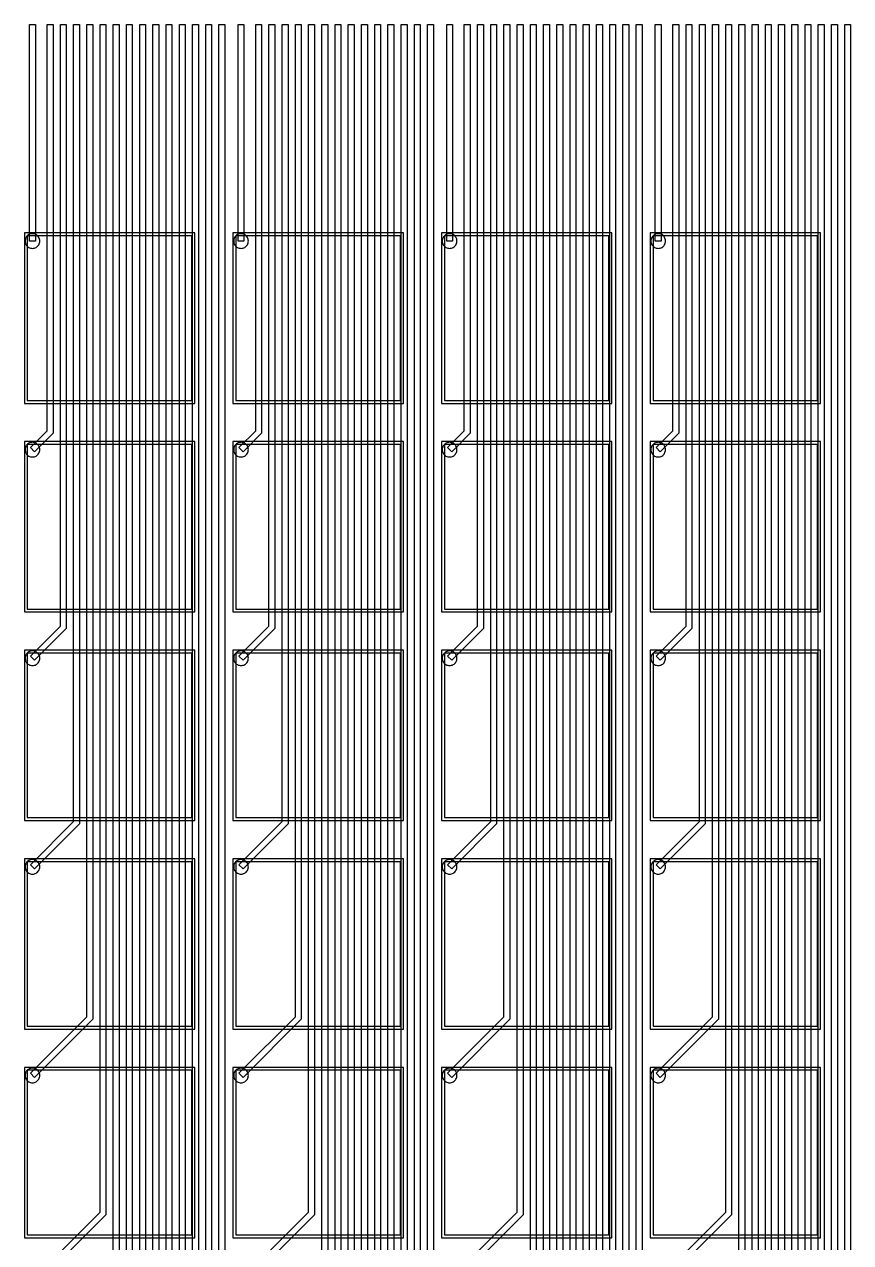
# Model space of a CAD drawing. Header units: metres. Extents: x -515 to 4265, y 201 to 1873.
# Drawn here: x 2130 to 2411.2, y 1158.3 to 1573 of the extents above; entities that cross this region are included whole.
import ezdxf

# ---------------------------------------------------------------- set-up
doc = ezdxf.new("R2010")
doc.units = ezdxf.units.M
for name, color, linetype in [('Etching', 1, 'CONTINUOUS'), ('EtchingPad', 2, 'CONTINUOUS'), ('Metal1', 4, 'CONTINUOUS'), ('Metal2', 3, 'CONTINUOUS')]:
    doc.layers.add(name, color=color, linetype=linetype)

msp = doc.modelspace()

# ---------------------------------------------------------------- linework, layer by layer
at = {"layer": 'Etching'}
for points in [[(2135.25, 1499.25), (2135.23, 1499.58), (2135.16, 1499.9), (2135.06, 1500.21), (2134.92, 1500.5), (2134.73, 1500.77), (2134.52, 1501.02), (2134.27, 1501.23), (2134, 1501.42), (2133.71, 1501.56), (2133.4, 1501.66), (2133.08, 1501.73), (2132.75, 1501.75), (2132.42, 1501.73), (2132.1, 1501.66), (2131.79, 1501.56), (2131.5, 1501.42), (2131.23, 1501.23), (2130.98, 1501.02), (2130.77, 1500.77), (2130.58, 1500.5), (2130.44, 1500.21), (2130.34, 1499.9), (2130.27, 1499.58), (2130.25, 1499.25), (2130.27, 1498.92), (2130.34, 1498.6), (2130.44, 1498.29), (2130.58, 1498), (2130.77, 1497.73), (2130.98, 1497.48), (2131.23, 1497.27), (2131.5, 1497.08), (2131.79, 1496.94), (2132.1, 1496.84), (2132.42, 1496.77), (2132.75, 1496.75), (2133.08, 1496.77), (2133.4, 1496.84), (2133.71, 1496.94), (2134, 1497.08), (2134.27, 1497.27), (2134.52, 1497.48), (2134.73, 1497.73), (2134.92, 1498), (2135.06, 1498.29), (2135.16, 1498.6), (2135.23, 1498.92), (2135.25, 1499.25)], [(2206.25, 1499.25), (2206.23, 1499.58), (2206.16, 1499.9), (2206.06, 1500.21), (2205.92, 1500.5), (2205.73, 1500.77), (2205.52, 1501.02), (2205.27, 1501.23), (2205, 1501.42), (2204.71, 1501.56), (2204.4, 1501.66), (2204.08, 1501.73), (2203.75, 1501.75), (2203.42, 1501.73), (2203.1, 1501.66), (2202.79, 1501.56), (2202.5, 1501.42), (2202.23, 1501.23), (2201.98, 1501.02), (2201.77, 1500.77), (2201.58, 1500.5), (2201.44, 1500.21), (2201.34, 1499.9), (2201.27, 1499.58), (2201.25, 1499.25), (2201.27, 1498.92), (2201.34, 1498.6), (2201.44, 1498.29), (2201.58, 1498), (2201.77, 1497.73), (2201.98, 1497.48), (2202.23, 1497.27), (2202.5, 1497.08), (2202.79, 1496.94), (2203.1, 1496.84), (2203.42, 1496.77), (2203.75, 1496.75), (2204.08, 1496.77), (2204.4, 1496.84), (2204.71, 1496.94), (2205, 1497.08), (2205.27, 1497.27), (2205.52, 1497.48), (2205.73, 1497.73), (2205.92, 1498), (2206.06, 1498.29), (2206.16, 1498.6), (2206.23, 1498.92), (2206.25, 1499.25)], [(2277.25, 1499.25), (2277.23, 1499.58), (2277.16, 1499.9), (2277.06, 1500.21), (2276.92, 1500.5), (2276.73, 1500.77), (2276.52, 1501.02), (2276.27, 1501.23), (2276, 1501.42), (2275.71, 1501.56), (2275.4, 1501.66), (2275.08, 1501.73), (2274.75, 1501.75), (2274.42, 1501.73), (2274.1, 1501.66), (2273.79, 1501.56), (2273.5, 1501.42), (2273.23, 1501.23), (2272.98, 1501.02), (2272.77, 1500.77), (2272.58, 1500.5), (2272.44, 1500.21), (2272.34, 1499.9), (2272.27, 1499.58), (2272.25, 1499.25), (2272.27, 1498.92), (2272.34, 1498.6), (2272.44, 1498.29), (2272.58, 1498), (2272.77, 1497.73), (2272.98, 1497.48), (2273.23, 1497.27), (2273.5, 1497.08), (2273.79, 1496.94), (2274.1, 1496.84), (2274.42, 1496.77), (2274.75, 1496.75), (2275.08, 1496.77), (2275.4, 1496.84), (2275.71, 1496.94), (2276, 1497.08), (2276.27, 1497.27), (2276.52, 1497.48), (2276.73, 1497.73), (2276.92, 1498), (2277.06, 1498.29), (2277.16, 1498.6), (2277.23, 1498.92), (2277.25, 1499.25)], [(2348.25, 1499.25), (2348.23, 1499.58), (2348.16, 1499.9), (2348.06, 1500.21), (2347.92, 1500.5), (2347.73, 1500.77), (2347.52, 1501.02), (2347.27, 1501.23), (2347, 1501.42), (2346.71, 1501.56), (2346.4, 1501.66), (2346.08, 1501.73), (2345.75, 1501.75), (2345.42, 1501.73), (2345.1, 1501.66), (2344.79, 1501.56), (2344.5, 1501.42), (2344.23, 1501.23), (2343.98, 1501.02), (2343.77, 1500.77), (2343.58, 1500.5), (2343.44, 1500.21), (2343.34, 1499.9), (2343.27, 1499.58), (2343.25, 1499.25), (2343.27, 1498.92), (2343.34, 1498.6), (2343.44, 1498.29), (2343.58, 1498), (2343.77, 1497.73), (2343.98, 1497.48), (2344.23, 1497.27), (2344.5, 1497.08), (2344.79, 1496.94), (2345.1, 1496.84), (2345.42, 1496.77), (2345.75, 1496.75), (2346.08, 1496.77), (2346.4, 1496.84), (2346.71, 1496.94), (2347, 1497.08), (2347.27, 1497.27), (2347.52, 1497.48), (2347.73, 1497.73), (2347.92, 1498), (2348.06, 1498.29), (2348.16, 1498.6), (2348.23, 1498.92), (2348.25, 1499.25)], [(2135.25, 1428.25), (2135.23, 1428.58), (2135.16, 1428.9), (2135.06, 1429.21), (2134.92, 1429.5), (2134.73, 1429.77), (2134.52, 1430.02), (2134.27, 1430.23), (2134, 1430.42), (2133.71, 1430.56), (2133.4, 1430.66), (2133.08, 1430.73), (2132.75, 1430.75), (2132.42, 1430.73), (2132.1, 1430.66), (2131.79, 1430.56), (2131.5, 1430.42), (2131.23, 1430.23), (2130.98, 1430.02), (2130.77, 1429.77), (2130.58, 1429.5), (2130.44, 1429.21), (2130.34, 1428.9), (2130.27, 1428.58), (2130.25, 1428.25), (2130.27, 1427.92), (2130.34, 1427.6), (2130.44, 1427.29), (2130.58, 1427), (2130.77, 1426.73), (2130.98, 1426.48), (2131.23, 1426.27), (2131.5, 1426.08), (2131.79, 1425.94), (2132.1, 1425.84), (2132.42, 1425.77), (2132.75, 1425.75), (2133.08, 1425.77), (2133.4, 1425.84), (2133.71, 1425.94), (2134, 1426.08), (2134.27, 1426.27), (2134.52, 1426.48), (2134.73, 1426.73), (2134.92, 1427), (2135.06, 1427.29), (2135.16, 1427.6), (2135.23, 1427.92), (2135.25, 1428.25)], [(2206.25, 1428.25), (2206.23, 1428.58), (2206.16, 1428.9), (2206.06, 1429.21), (2205.92, 1429.5), (2205.73, 1429.77), (2205.52, 1430.02), (2205.27, 1430.23), (2205, 1430.42), (2204.71, 1430.56), (2204.4, 1430.66), (2204.08, 1430.73), (2203.75, 1430.75), (2203.42, 1430.73), (2203.1, 1430.66), (2202.79, 1430.56), (2202.5, 1430.42), (2202.23, 1430.23), (2201.98, 1430.02), (2201.77, 1429.77), (2201.58, 1429.5), (2201.44, 1429.21), (2201.34, 1428.9), (2201.27, 1428.58), (2201.25, 1428.25), (2201.27, 1427.92), (2201.34, 1427.6), (2201.44, 1427.29), (2201.58, 1427), (2201.77, 1426.73), (2201.98, 1426.48), (2202.23, 1426.27), (2202.5, 1426.08), (2202.79, 1425.94), (2203.1, 1425.84), (2203.42, 1425.77), (2203.75, 1425.75), (2204.08, 1425.77), (2204.4, 1425.84), (2204.71, 1425.94), (2205, 1426.08), (2205.27, 1426.27), (2205.52, 1426.48), (2205.73, 1426.73), (2205.92, 1427), (2206.06, 1427.29), (2206.16, 1427.6), (2206.23, 1427.92), (2206.25, 1428.25)], [(2277.25, 1428.25), (2277.23, 1428.58), (2277.16, 1428.9), (2277.06, 1429.21), (2276.92, 1429.5), (2276.73, 1429.77), (2276.52, 1430.02), (2276.27, 1430.23), (2276, 1430.42), (2275.71, 1430.56), (2275.4, 1430.66), (2275.08, 1430.73), (2274.75, 1430.75), (2274.42, 1430.73), (2274.1, 1430.66), (2273.79, 1430.56), (2273.5, 1430.42), (2273.23, 1430.23), (2272.98, 1430.02), (2272.77, 1429.77), (2272.58, 1429.5), (2272.44, 1429.21), (2272.34, 1428.9), (2272.27, 1428.58), (2272.25, 1428.25), (2272.27, 1427.92), (2272.34, 1427.6), (2272.44, 1427.29), (2272.58, 1427), (2272.77, 1426.73), (2272.98, 1426.48), (2273.23, 1426.27), (2273.5, 1426.08), (2273.79, 1425.94), (2274.1, 1425.84), (2274.42, 1425.77), (2274.75, 1425.75), (2275.08, 1425.77), (2275.4, 1425.84), (2275.71, 1425.94), (2276, 1426.08), (2276.27, 1426.27), (2276.52, 1426.48), (2276.73, 1426.73), (2276.92, 1427), (2277.06, 1427.29), (2277.16, 1427.6), (2277.23, 1427.92), (2277.25, 1428.25)], [(2348.25, 1428.25), (2348.23, 1428.58), (2348.16, 1428.9), (2348.06, 1429.21), (2347.92, 1429.5), (2347.73, 1429.77), (2347.52, 1430.02), (2347.27, 1430.23), (2347, 1430.42), (2346.71, 1430.56), (2346.4, 1430.66), (2346.08, 1430.73), (2345.75, 1430.75), (2345.42, 1430.73), (2345.1, 1430.66), (2344.79, 1430.56), (2344.5, 1430.42), (2344.23, 1430.23), (2343.98, 1430.02), (2343.77, 1429.77), (2343.58, 1429.5), (2343.44, 1429.21), (2343.34, 1428.9), (2343.27, 1428.58), (2343.25, 1428.25), (2343.27, 1427.92), (2343.34, 1427.6), (2343.44, 1427.29), (2343.58, 1427), (2343.77, 1426.73), (2343.98, 1426.48), (2344.23, 1426.27), (2344.5, 1426.08), (2344.79, 1425.94), (2345.1, 1425.84), (2345.42, 1425.77), (2345.75, 1425.75), (2346.08, 1425.77), (2346.4, 1425.84), (2346.71, 1425.94), (2347, 1426.08), (2347.27, 1426.27), (2347.52, 1426.48), (2347.73, 1426.73), (2347.92, 1427), (2348.06, 1427.29), (2348.16, 1427.6), (2348.23, 1427.92), (2348.25, 1428.25)], [(2135.25, 1357.25), (2135.23, 1357.58), (2135.16, 1357.9), (2135.06, 1358.21), (2134.92, 1358.5), (2134.73, 1358.77), (2134.52, 1359.02), (2134.27, 1359.23), (2134, 1359.42), (2133.71, 1359.56), (2133.4, 1359.66), (2133.08, 1359.73), (2132.75, 1359.75), (2132.42, 1359.73), (2132.1, 1359.66), (2131.79, 1359.56), (2131.5, 1359.42), (2131.23, 1359.23), (2130.98, 1359.02), (2130.77, 1358.77), (2130.58, 1358.5), (2130.44, 1358.21), (2130.34, 1357.9), (2130.27, 1357.58), (2130.25, 1357.25), (2130.27, 1356.92), (2130.34, 1356.6), (2130.44, 1356.29), (2130.58, 1356), (2130.77, 1355.73), (2130.98, 1355.48), (2131.23, 1355.27), (2131.5, 1355.08), (2131.79, 1354.94), (2132.1, 1354.84), (2132.42, 1354.77), (2132.75, 1354.75), (2133.08, 1354.77), (2133.4, 1354.84), (2133.71, 1354.94), (2134, 1355.08), (2134.27, 1355.27), (2134.52, 1355.48), (2134.73, 1355.73), (2134.92, 1356), (2135.06, 1356.29), (2135.16, 1356.6), (2135.23, 1356.92), (2135.25, 1357.25)], [(2206.25, 1357.25), (2206.23, 1357.58), (2206.16, 1357.9), (2206.06, 1358.21), (2205.92, 1358.5), (2205.73, 1358.77), (2205.52, 1359.02), (2205.27, 1359.23), (2205, 1359.42), (2204.71, 1359.56), (2204.4, 1359.66), (2204.08, 1359.73), (2203.75, 1359.75), (2203.42, 1359.73), (2203.1, 1359.66), (2202.79, 1359.56), (2202.5, 1359.42), (2202.23, 1359.23), (2201.98, 1359.02), (2201.77, 1358.77), (2201.58, 1358.5), (2201.44, 1358.21), (2201.34, 1357.9), (2201.27, 1357.58), (2201.25, 1357.25), (2201.27, 1356.92), (2201.34, 1356.6), (2201.44, 1356.29), (2201.58, 1356), (2201.77, 1355.73), (2201.98, 1355.48), (2202.23, 1355.27), (2202.5, 1355.08), (2202.79, 1354.94), (2203.1, 1354.84), (2203.42, 1354.77), (2203.75, 1354.75), (2204.08, 1354.77), (2204.4, 1354.84), (2204.71, 1354.94), (2205, 1355.08), (2205.27, 1355.27), (2205.52, 1355.48), (2205.73, 1355.73), (2205.92, 1356), (2206.06, 1356.29), (2206.16, 1356.6), (2206.23, 1356.92), (2206.25, 1357.25)], [(2277.25, 1357.25), (2277.23, 1357.58), (2277.16, 1357.9), (2277.06, 1358.21), (2276.92, 1358.5), (2276.73, 1358.77), (2276.52, 1359.02), (2276.27, 1359.23), (2276, 1359.42), (2275.71, 1359.56), (2275.4, 1359.66), (2275.08, 1359.73), (2274.75, 1359.75), (2274.42, 1359.73), (2274.1, 1359.66), (2273.79, 1359.56), (2273.5, 1359.42), (2273.23, 1359.23), (2272.98, 1359.02), (2272.77, 1358.77), (2272.58, 1358.5), (2272.44, 1358.21), (2272.34, 1357.9), (2272.27, 1357.58), (2272.25, 1357.25), (2272.27, 1356.92), (2272.34, 1356.6), (2272.44, 1356.29), (2272.58, 1356), (2272.77, 1355.73), (2272.98, 1355.48), (2273.23, 1355.27), (2273.5, 1355.08), (2273.79, 1354.94), (2274.1, 1354.84), (2274.42, 1354.77), (2274.75, 1354.75), (2275.08, 1354.77), (2275.4, 1354.84), (2275.71, 1354.94), (2276, 1355.08), (2276.27, 1355.27), (2276.52, 1355.48), (2276.73, 1355.73), (2276.92, 1356), (2277.06, 1356.29), (2277.16, 1356.6), (2277.23, 1356.92), (2277.25, 1357.25)], [(2348.25, 1357.25), (2348.23, 1357.58), (2348.16, 1357.9), (2348.06, 1358.21), (2347.92, 1358.5), (2347.73, 1358.77), (2347.52, 1359.02), (2347.27, 1359.23), (2347, 1359.42), (2346.71, 1359.56), (2346.4, 1359.66), (2346.08, 1359.73), (2345.75, 1359.75), (2345.42, 1359.73), (2345.1, 1359.66), (2344.79, 1359.56), (2344.5, 1359.42), (2344.23, 1359.23), (2343.98, 1359.02), (2343.77, 1358.77), (2343.58, 1358.5), (2343.44, 1358.21), (2343.34, 1357.9), (2343.27, 1357.58), (2343.25, 1357.25), (2343.27, 1356.92), (2343.34, 1356.6), (2343.44, 1356.29), (2343.58, 1356), (2343.77, 1355.73), (2343.98, 1355.48), (2344.23, 1355.27), (2344.5, 1355.08), (2344.79, 1354.94), (2345.1, 1354.84), (2345.42, 1354.77), (2345.75, 1354.75), (2346.08, 1354.77), (2346.4, 1354.84), (2346.71, 1354.94), (2347, 1355.08), (2347.27, 1355.27), (2347.52, 1355.48), (2347.73, 1355.73), (2347.92, 1356), (2348.06, 1356.29), (2348.16, 1356.6), (2348.23, 1356.92), (2348.25, 1357.25)], [(2135.25, 1286.25), (2135.23, 1286.58), (2135.16, 1286.9), (2135.06, 1287.21), (2134.92, 1287.5), (2134.73, 1287.77), (2134.52, 1288.02), (2134.27, 1288.23), (2134, 1288.42), (2133.71, 1288.56), (2133.4, 1288.66), (2133.08, 1288.73), (2132.75, 1288.75), (2132.42, 1288.73), (2132.1, 1288.66), (2131.79, 1288.56), (2131.5, 1288.42), (2131.23, 1288.23), (2130.98, 1288.02), (2130.77, 1287.77), (2130.58, 1287.5), (2130.44, 1287.21), (2130.34, 1286.9), (2130.27, 1286.58), (2130.25, 1286.25), (2130.27, 1285.92), (2130.34, 1285.6), (2130.44, 1285.29), (2130.58, 1285), (2130.77, 1284.73), (2130.98, 1284.48), (2131.23, 1284.27), (2131.5, 1284.08), (2131.79, 1283.94), (2132.1, 1283.84), (2132.42, 1283.77), (2132.75, 1283.75), (2133.08, 1283.77), (2133.4, 1283.84), (2133.71, 1283.94), (2134, 1284.08), (2134.27, 1284.27), (2134.52, 1284.48), (2134.73, 1284.73), (2134.92, 1285), (2135.06, 1285.29), (2135.16, 1285.6), (2135.23, 1285.92), (2135.25, 1286.25)], [(2206.25, 1286.25), (2206.23, 1286.58), (2206.16, 1286.9), (2206.06, 1287.21), (2205.92, 1287.5), (2205.73, 1287.77), (2205.52, 1288.02), (2205.27, 1288.23), (2205, 1288.42), (2204.71, 1288.56), (2204.4, 1288.66), (2204.08, 1288.73), (2203.75, 1288.75), (2203.42, 1288.73), (2203.1, 1288.66), (2202.79, 1288.56), (2202.5, 1288.42), (2202.23, 1288.23), (2201.98, 1288.02), (2201.77, 1287.77), (2201.58, 1287.5), (2201.44, 1287.21), (2201.34, 1286.9), (2201.27, 1286.58), (2201.25, 1286.25), (2201.27, 1285.92), (2201.34, 1285.6), (2201.44, 1285.29), (2201.58, 1285), (2201.77, 1284.73), (2201.98, 1284.48), (2202.23, 1284.27), (2202.5, 1284.08), (2202.79, 1283.94), (2203.1, 1283.84), (2203.42, 1283.77), (2203.75, 1283.75), (2204.08, 1283.77), (2204.4, 1283.84), (2204.71, 1283.94), (2205, 1284.08), (2205.27, 1284.27), (2205.52, 1284.48), (2205.73, 1284.73), (2205.92, 1285), (2206.06, 1285.29), (2206.16, 1285.6), (2206.23, 1285.92), (2206.25, 1286.25)], [(2277.25, 1286.25), (2277.23, 1286.58), (2277.16, 1286.9), (2277.06, 1287.21), (2276.92, 1287.5), (2276.73, 1287.77), (2276.52, 1288.02), (2276.27, 1288.23), (2276, 1288.42), (2275.71, 1288.56), (2275.4, 1288.66), (2275.08, 1288.73), (2274.75, 1288.75), (2274.42, 1288.73), (2274.1, 1288.66), (2273.79, 1288.56), (2273.5, 1288.42), (2273.23, 1288.23), (2272.98, 1288.02), (2272.77, 1287.77), (2272.58, 1287.5), (2272.44, 1287.21), (2272.34, 1286.9), (2272.27, 1286.58), (2272.25, 1286.25), (2272.27, 1285.92), (2272.34, 1285.6), (2272.44, 1285.29), (2272.58, 1285), (2272.77, 1284.73), (2272.98, 1284.48), (2273.23, 1284.27), (2273.5, 1284.08), (2273.79, 1283.94), (2274.1, 1283.84), (2274.42, 1283.77), (2274.75, 1283.75), (2275.08, 1283.77), (2275.4, 1283.84), (2275.71, 1283.94), (2276, 1284.08), (2276.27, 1284.27), (2276.52, 1284.48), (2276.73, 1284.73), (2276.92, 1285), (2277.06, 1285.29), (2277.16, 1285.6), (2277.23, 1285.92), (2277.25, 1286.25)], [(2348.25, 1286.25), (2348.23, 1286.58), (2348.16, 1286.9), (2348.06, 1287.21), (2347.92, 1287.5), (2347.73, 1287.77), (2347.52, 1288.02), (2347.27, 1288.23), (2347, 1288.42), (2346.71, 1288.56), (2346.4, 1288.66), (2346.08, 1288.73), (2345.75, 1288.75), (2345.42, 1288.73), (2345.1, 1288.66), (2344.79, 1288.56), (2344.5, 1288.42), (2344.23, 1288.23), (2343.98, 1288.02), (2343.77, 1287.77), (2343.58, 1287.5), (2343.44, 1287.21), (2343.34, 1286.9), (2343.27, 1286.58), (2343.25, 1286.25), (2343.27, 1285.92), (2343.34, 1285.6), (2343.44, 1285.29), (2343.58, 1285), (2343.77, 1284.73), (2343.98, 1284.48), (2344.23, 1284.27), (2344.5, 1284.08), (2344.79, 1283.94), (2345.1, 1283.84), (2345.42, 1283.77), (2345.75, 1283.75), (2346.08, 1283.77), (2346.4, 1283.84), (2346.71, 1283.94), (2347, 1284.08), (2347.27, 1284.27), (2347.52, 1284.48), (2347.73, 1284.73), (2347.92, 1285), (2348.06, 1285.29), (2348.16, 1285.6), (2348.23, 1285.92), (2348.25, 1286.25)], [(2135.25, 1215.25), (2135.23, 1215.58), (2135.16, 1215.9), (2135.06, 1216.21), (2134.92, 1216.5), (2134.73, 1216.77), (2134.52, 1217.02), (2134.27, 1217.23), (2134, 1217.42), (2133.71, 1217.56), (2133.4, 1217.66), (2133.08, 1217.73), (2132.75, 1217.75), (2132.42, 1217.73), (2132.1, 1217.66), (2131.79, 1217.56), (2131.5, 1217.42), (2131.23, 1217.23), (2130.98, 1217.02), (2130.77, 1216.77), (2130.58, 1216.5), (2130.44, 1216.21), (2130.34, 1215.9), (2130.27, 1215.58), (2130.25, 1215.25), (2130.27, 1214.92), (2130.34, 1214.6), (2130.44, 1214.29), (2130.58, 1214), (2130.77, 1213.73), (2130.98, 1213.48), (2131.23, 1213.27), (2131.5, 1213.08), (2131.79, 1212.94), (2132.1, 1212.84), (2132.42, 1212.77), (2132.75, 1212.75), (2133.08, 1212.77), (2133.4, 1212.84), (2133.71, 1212.94), (2134, 1213.08), (2134.27, 1213.27), (2134.52, 1213.48), (2134.73, 1213.73), (2134.92, 1214), (2135.06, 1214.29), (2135.16, 1214.6), (2135.23, 1214.92), (2135.25, 1215.25)], [(2206.25, 1215.25), (2206.23, 1215.58), (2206.16, 1215.9), (2206.06, 1216.21), (2205.92, 1216.5), (2205.73, 1216.77), (2205.52, 1217.02), (2205.27, 1217.23), (2205, 1217.42), (2204.71, 1217.56), (2204.4, 1217.66), (2204.08, 1217.73), (2203.75, 1217.75), (2203.42, 1217.73), (2203.1, 1217.66), (2202.79, 1217.56), (2202.5, 1217.42), (2202.23, 1217.23), (2201.98, 1217.02), (2201.77, 1216.77), (2201.58, 1216.5), (2201.44, 1216.21), (2201.34, 1215.9), (2201.27, 1215.58), (2201.25, 1215.25), (2201.27, 1214.92), (2201.34, 1214.6), (2201.44, 1214.29), (2201.58, 1214), (2201.77, 1213.73), (2201.98, 1213.48), (2202.23, 1213.27), (2202.5, 1213.08), (2202.79, 1212.94), (2203.1, 1212.84), (2203.42, 1212.77), (2203.75, 1212.75), (2204.08, 1212.77), (2204.4, 1212.84), (2204.71, 1212.94), (2205, 1213.08), (2205.27, 1213.27), (2205.52, 1213.48), (2205.73, 1213.73), (2205.92, 1214), (2206.06, 1214.29), (2206.16, 1214.6), (2206.23, 1214.92), (2206.25, 1215.25)], [(2277.25, 1215.25), (2277.23, 1215.58), (2277.16, 1215.9), (2277.06, 1216.21), (2276.92, 1216.5), (2276.73, 1216.77), (2276.52, 1217.02), (2276.27, 1217.23), (2276, 1217.42), (2275.71, 1217.56), (2275.4, 1217.66), (2275.08, 1217.73), (2274.75, 1217.75), (2274.42, 1217.73), (2274.1, 1217.66), (2273.79, 1217.56), (2273.5, 1217.42), (2273.23, 1217.23), (2272.98, 1217.02), (2272.77, 1216.77), (2272.58, 1216.5), (2272.44, 1216.21), (2272.34, 1215.9), (2272.27, 1215.58), (2272.25, 1215.25), (2272.27, 1214.92), (2272.34, 1214.6), (2272.44, 1214.29), (2272.58, 1214), (2272.77, 1213.73), (2272.98, 1213.48), (2273.23, 1213.27), (2273.5, 1213.08), (2273.79, 1212.94), (2274.1, 1212.84), (2274.42, 1212.77), (2274.75, 1212.75), (2275.08, 1212.77), (2275.4, 1212.84), (2275.71, 1212.94), (2276, 1213.08), (2276.27, 1213.27), (2276.52, 1213.48), (2276.73, 1213.73), (2276.92, 1214), (2277.06, 1214.29), (2277.16, 1214.6), (2277.23, 1214.92), (2277.25, 1215.25)], [(2348.25, 1215.25), (2348.23, 1215.58), (2348.16, 1215.9), (2348.06, 1216.21), (2347.92, 1216.5), (2347.73, 1216.77), (2347.52, 1217.02), (2347.27, 1217.23), (2347, 1217.42), (2346.71, 1217.56), (2346.4, 1217.66), (2346.08, 1217.73), (2345.75, 1217.75), (2345.42, 1217.73), (2345.1, 1217.66), (2344.79, 1217.56), (2344.5, 1217.42), (2344.23, 1217.23), (2343.98, 1217.02), (2343.77, 1216.77), (2343.58, 1216.5), (2343.44, 1216.21), (2343.34, 1215.9), (2343.27, 1215.58), (2343.25, 1215.25), (2343.27, 1214.92), (2343.34, 1214.6), (2343.44, 1214.29), (2343.58, 1214), (2343.77, 1213.73), (2343.98, 1213.48), (2344.23, 1213.27), (2344.5, 1213.08), (2344.79, 1212.94), (2345.1, 1212.84), (2345.42, 1212.77), (2345.75, 1212.75), (2346.08, 1212.77), (2346.4, 1212.84), (2346.71, 1212.94), (2347, 1213.08), (2347.27, 1213.27), (2347.52, 1213.48), (2347.73, 1213.73), (2347.92, 1214), (2348.06, 1214.29), (2348.16, 1214.6), (2348.23, 1214.92), (2348.25, 1215.25)]]:
    msp.add_lwpolyline(points, close=True, dxfattribs=at)
at = {"layer": 'EtchingPad'}
for points in [[(2131, 1445), (2187, 1445), (2187, 1501), (2131, 1501), (2131, 1445)], [(2202, 1445), (2258, 1445), (2258, 1501), (2202, 1501), (2202, 1445)], [(2273, 1445), (2329, 1445), (2329, 1501), (2273, 1501), (2273, 1445)], [(2344, 1445), (2400, 1445), (2400, 1501), (2344, 1501), (2344, 1445)], [(2131, 1374), (2187, 1374), (2187, 1430), (2131, 1430), (2131, 1374)], [(2202, 1374), (2258, 1374), (2258, 1430), (2202, 1430), (2202, 1374)], [(2273, 1374), (2329, 1374), (2329, 1430), (2273, 1430), (2273, 1374)], [(2344, 1374), (2400, 1374), (2400, 1430), (2344, 1430), (2344, 1374)], [(2131, 1303), (2187, 1303), (2187, 1359), (2131, 1359), (2131, 1303)], [(2202, 1303), (2258, 1303), (2258, 1359), (2202, 1359), (2202, 1303)], [(2273, 1303), (2329, 1303), (2329, 1359), (2273, 1359), (2273, 1303)], [(2344, 1303), (2400, 1303), (2400, 1359), (2344, 1359), (2344, 1303)], [(2131, 1232), (2187, 1232), (2187, 1288), (2131, 1288), (2131, 1232)], [(2202, 1232), (2258, 1232), (2258, 1288), (2202, 1288), (2202, 1232)], [(2273, 1232), (2329, 1232), (2329, 1288), (2273, 1288), (2273, 1232)], [(2344, 1232), (2400, 1232), (2400, 1288), (2344, 1288), (2344, 1232)], [(2131, 1161), (2187, 1161), (2187, 1217), (2131, 1217), (2131, 1161)], [(2202, 1161), (2258, 1161), (2258, 1217), (2202, 1217), (2202, 1161)], [(2273, 1161), (2329, 1161), (2329, 1217), (2273, 1217), (2273, 1161)], [(2344, 1161), (2400, 1161), (2400, 1217), (2344, 1217), (2344, 1161)]]:
    msp.add_lwpolyline(points, close=True, dxfattribs=at)
at = {"layer": 'Metal1'}
for points in [[(2133.75, 1573), (2133.75, 1499.25), (2131.75, 1499.25), (2131.75, 1573)], [(2198.25, 1573), (2198.25, 569.34), (2133.46, 504.54), (2132.04, 505.96), (2196.25, 570.16), (2196.25, 1573)], [(2193.75, 1573), (2193.75, 635.84), (2133.46, 575.54), (2132.04, 576.96), (2191.75, 636.66), (2191.75, 1573)], [(2189.25, 1573), (2189.25, 702.34), (2133.46, 646.54), (2132.04, 647.96), (2187.25, 703.16), (2187.25, 1573)], [(2184.75, 1573), (2184.75, 768.84), (2133.46, 717.54), (2132.04, 718.96), (2182.75, 769.66), (2182.75, 1573)], [(2180.25, 1573), (2180.25, 835.34), (2133.46, 788.54), (2132.04, 789.96), (2178.25, 836.16), (2178.25, 1573)], [(2175.75, 1573), (2175.75, 901.84), (2133.46, 859.54), (2132.04, 860.96), (2173.75, 902.66), (2173.75, 1573)], [(2171.25, 1573), (2171.25, 968.34), (2133.46, 930.54), (2132.04, 931.96), (2169.25, 969.16), (2169.25, 1573)], [(2166.75, 1573), (2166.75, 1034.84), (2133.46, 1001.54), (2132.04, 1002.96), (2164.75, 1035.66), (2164.75, 1573)], [(2162.25, 1573), (2162.25, 1101.34), (2133.46, 1072.54), (2132.04, 1073.96), (2160.25, 1102.16), (2160.25, 1573)], [(2157.75, 1573), (2157.75, 1167.84), (2133.46, 1143.54), (2132.04, 1144.96), (2155.75, 1168.66), (2155.75, 1573)], [(2153.25, 1573), (2153.25, 1234.34), (2133.46, 1214.54), (2132.04, 1215.96), (2151.25, 1235.16), (2151.25, 1573)], [(2148.75, 1573), (2148.75, 1300.84), (2133.46, 1285.54), (2132.04, 1286.96), (2146.75, 1301.66), (2146.75, 1573)], [(2144.25, 1573), (2144.25, 1367.34), (2133.46, 1356.54), (2132.04, 1357.96), (2142.25, 1368.16), (2142.25, 1573)], [(2139.75, 1573), (2139.75, 1433.84), (2133.46, 1427.54), (2132.04, 1428.96), (2137.75, 1434.66), (2137.75, 1573)], [(2204.75, 1573), (2204.75, 1499.25), (2202.75, 1499.25), (2202.75, 1573)], [(2269.25, 1573), (2269.25, 569.34), (2204.46, 504.54), (2203.04, 505.96), (2267.25, 570.16), (2267.25, 1573)], [(2264.75, 1573), (2264.75, 635.84), (2204.46, 575.54), (2203.04, 576.96), (2262.75, 636.66), (2262.75, 1573)], [(2260.25, 1573), (2260.25, 702.34), (2204.46, 646.54), (2203.04, 647.96), (2258.25, 703.16), (2258.25, 1573)], [(2255.75, 1573), (2255.75, 768.84), (2204.46, 717.54), (2203.04, 718.96), (2253.75, 769.66), (2253.75, 1573)], [(2251.25, 1573), (2251.25, 835.34), (2204.46, 788.54), (2203.04, 789.96), (2249.25, 836.16), (2249.25, 1573)], [(2246.75, 1573), (2246.75, 901.84), (2204.46, 859.54), (2203.04, 860.96), (2244.75, 902.66), (2244.75, 1573)], [(2242.25, 1573), (2242.25, 968.34), (2204.46, 930.54), (2203.04, 931.96), (2240.25, 969.16), (2240.25, 1573)], [(2237.75, 1573), (2237.75, 1034.84), (2204.46, 1001.54), (2203.04, 1002.96), (2235.75, 1035.66), (2235.75, 1573)], [(2233.25, 1573), (2233.25, 1101.34), (2204.46, 1072.54), (2203.04, 1073.96), (2231.25, 1102.16), (2231.25, 1573)], [(2228.75, 1573), (2228.75, 1167.84), (2204.46, 1143.54), (2203.04, 1144.96), (2226.75, 1168.66), (2226.75, 1573)], [(2224.25, 1573), (2224.25, 1234.34), (2204.46, 1214.54), (2203.04, 1215.96), (2222.25, 1235.16), (2222.25, 1573)], [(2219.75, 1573), (2219.75, 1300.84), (2204.46, 1285.54), (2203.04, 1286.96), (2217.75, 1301.66), (2217.75, 1573)], [(2215.25, 1573), (2215.25, 1367.34), (2204.46, 1356.54), (2203.04, 1357.96), (2213.25, 1368.16), (2213.25, 1573)], [(2210.75, 1573), (2210.75, 1433.84), (2204.46, 1427.54), (2203.04, 1428.96), (2208.75, 1434.66), (2208.75, 1573)], [(2275.75, 1573), (2275.75, 1499.25), (2273.75, 1499.25), (2273.75, 1573)], [(2340.25, 1573), (2340.25, 569.34), (2275.46, 504.54), (2274.04, 505.96), (2338.25, 570.16), (2338.25, 1573)], [(2335.75, 1573), (2335.75, 635.84), (2275.46, 575.54), (2274.04, 576.96), (2333.75, 636.66), (2333.75, 1573)], [(2331.25, 1573), (2331.25, 702.34), (2275.46, 646.54), (2274.04, 647.96), (2329.25, 703.16), (2329.25, 1573)], [(2326.75, 1573), (2326.75, 768.84), (2275.46, 717.54), (2274.04, 718.96), (2324.75, 769.66), (2324.75, 1573)], [(2322.25, 1573), (2322.25, 835.34), (2275.46, 788.54), (2274.04, 789.96), (2320.25, 836.16), (2320.25, 1573)], [(2317.75, 1573), (2317.75, 901.84), (2275.46, 859.54), (2274.04, 860.96), (2315.75, 902.66), (2315.75, 1573)], [(2313.25, 1573), (2313.25, 968.34), (2275.46, 930.54), (2274.04, 931.96), (2311.25, 969.16), (2311.25, 1573)], [(2308.75, 1573), (2308.75, 1034.84), (2275.46, 1001.54), (2274.04, 1002.96), (2306.75, 1035.66), (2306.75, 1573)], [(2304.25, 1573), (2304.25, 1101.34), (2275.46, 1072.54), (2274.04, 1073.96), (2302.25, 1102.16), (2302.25, 1573)], [(2299.75, 1573), (2299.75, 1167.84), (2275.46, 1143.54), (2274.04, 1144.96), (2297.75, 1168.66), (2297.75, 1573)], [(2295.25, 1573), (2295.25, 1234.34), (2275.46, 1214.54), (2274.04, 1215.96), (2293.25, 1235.16), (2293.25, 1573)], [(2290.75, 1573), (2290.75, 1300.84), (2275.46, 1285.54), (2274.04, 1286.96), (2288.75, 1301.66), (2288.75, 1573)], [(2286.25, 1573), (2286.25, 1367.34), (2275.46, 1356.54), (2274.04, 1357.96), (2284.25, 1368.16), (2284.25, 1573)], [(2281.75, 1573), (2281.75, 1433.84), (2275.46, 1427.54), (2274.04, 1428.96), (2279.75, 1434.66), (2279.75, 1573)], [(2346.75, 1573), (2346.75, 1499.25), (2344.75, 1499.25), (2344.75, 1573)], [(2411.25, 1573), (2411.25, 569.34), (2346.46, 504.54), (2345.04, 505.96), (2409.25, 570.16), (2409.25, 1573)], [(2406.75, 1573), (2406.75, 635.84), (2346.46, 575.54), (2345.04, 576.96), (2404.75, 636.66), (2404.75, 1573)], [(2402.25, 1573), (2402.25, 702.34), (2346.46, 646.54), (2345.04, 647.96), (2400.25, 703.16), (2400.25, 1573)], [(2397.75, 1573), (2397.75, 768.84), (2346.46, 717.54), (2345.04, 718.96), (2395.75, 769.66), (2395.75, 1573)], [(2393.25, 1573), (2393.25, 835.34), (2346.46, 788.54), (2345.04, 789.96), (2391.25, 836.16), (2391.25, 1573)], [(2388.75, 1573), (2388.75, 901.84), (2346.46, 859.54), (2345.04, 860.96), (2386.75, 902.66), (2386.75, 1573)], [(2384.25, 1573), (2384.25, 968.34), (2346.46, 930.54), (2345.04, 931.96), (2382.25, 969.16), (2382.25, 1573)], [(2379.75, 1573), (2379.75, 1034.84), (2346.46, 1001.54), (2345.04, 1002.96), (2377.75, 1035.66), (2377.75, 1573)], [(2375.25, 1573), (2375.25, 1101.34), (2346.46, 1072.54), (2345.04, 1073.96), (2373.25, 1102.16), (2373.25, 1573)], [(2370.75, 1573), (2370.75, 1167.84), (2346.46, 1143.54), (2345.04, 1144.96), (2368.75, 1168.66), (2368.75, 1573)], [(2366.25, 1573), (2366.25, 1234.34), (2346.46, 1214.54), (2345.04, 1215.96), (2364.25, 1235.16), (2364.25, 1573)], [(2361.75, 1573), (2361.75, 1300.84), (2346.46, 1285.54), (2345.04, 1286.96), (2359.75, 1301.66), (2359.75, 1573)], [(2357.25, 1573), (2357.25, 1367.34), (2346.46, 1356.54), (2345.04, 1357.96), (2355.25, 1368.16), (2355.25, 1573)], [(2352.75, 1573), (2352.75, 1433.84), (2346.46, 1427.54), (2345.04, 1428.96), (2350.75, 1434.66), (2350.75, 1573)]]:
    msp.add_lwpolyline(points, close=True, dxfattribs=at)
at = {"layer": 'Metal2'}
for points in [[(2130, 1444), (2188, 1444), (2188, 1502), (2130, 1502), (2130, 1444)], [(2201, 1444), (2259, 1444), (2259, 1502), (2201, 1502), (2201, 1444)], [(2272, 1444), (2330, 1444), (2330, 1502), (2272, 1502), (2272, 1444)], [(2343, 1444), (2401, 1444), (2401, 1502), (2343, 1502), (2343, 1444)], [(2130, 1373), (2188, 1373), (2188, 1431), (2130, 1431), (2130, 1373)], [(2201, 1373), (2259, 1373), (2259, 1431), (2201, 1431), (2201, 1373)], [(2272, 1373), (2330, 1373), (2330, 1431), (2272, 1431), (2272, 1373)], [(2343, 1373), (2401, 1373), (2401, 1431), (2343, 1431), (2343, 1373)], [(2130, 1302), (2188, 1302), (2188, 1360), (2130, 1360), (2130, 1302)], [(2201, 1302), (2259, 1302), (2259, 1360), (2201, 1360), (2201, 1302)], [(2272, 1302), (2330, 1302), (2330, 1360), (2272, 1360), (2272, 1302)], [(2343, 1302), (2401, 1302), (2401, 1360), (2343, 1360), (2343, 1302)], [(2130, 1231), (2188, 1231), (2188, 1289), (2130, 1289), (2130, 1231)], [(2201, 1231), (2259, 1231), (2259, 1289), (2201, 1289), (2201, 1231)], [(2272, 1231), (2330, 1231), (2330, 1289), (2272, 1289), (2272, 1231)], [(2343, 1231), (2401, 1231), (2401, 1289), (2343, 1289), (2343, 1231)], [(2130, 1160), (2188, 1160), (2188, 1218), (2130, 1218), (2130, 1160)], [(2201, 1160), (2259, 1160), (2259, 1218), (2201, 1218), (2201, 1160)], [(2272, 1160), (2330, 1160), (2330, 1218), (2272, 1218), (2272, 1160)], [(2343, 1160), (2401, 1160), (2401, 1218), (2343, 1218), (2343, 1160)]]:
    msp.add_lwpolyline(points, close=True, dxfattribs=at)

doc.saveas('drawing.dxf')
